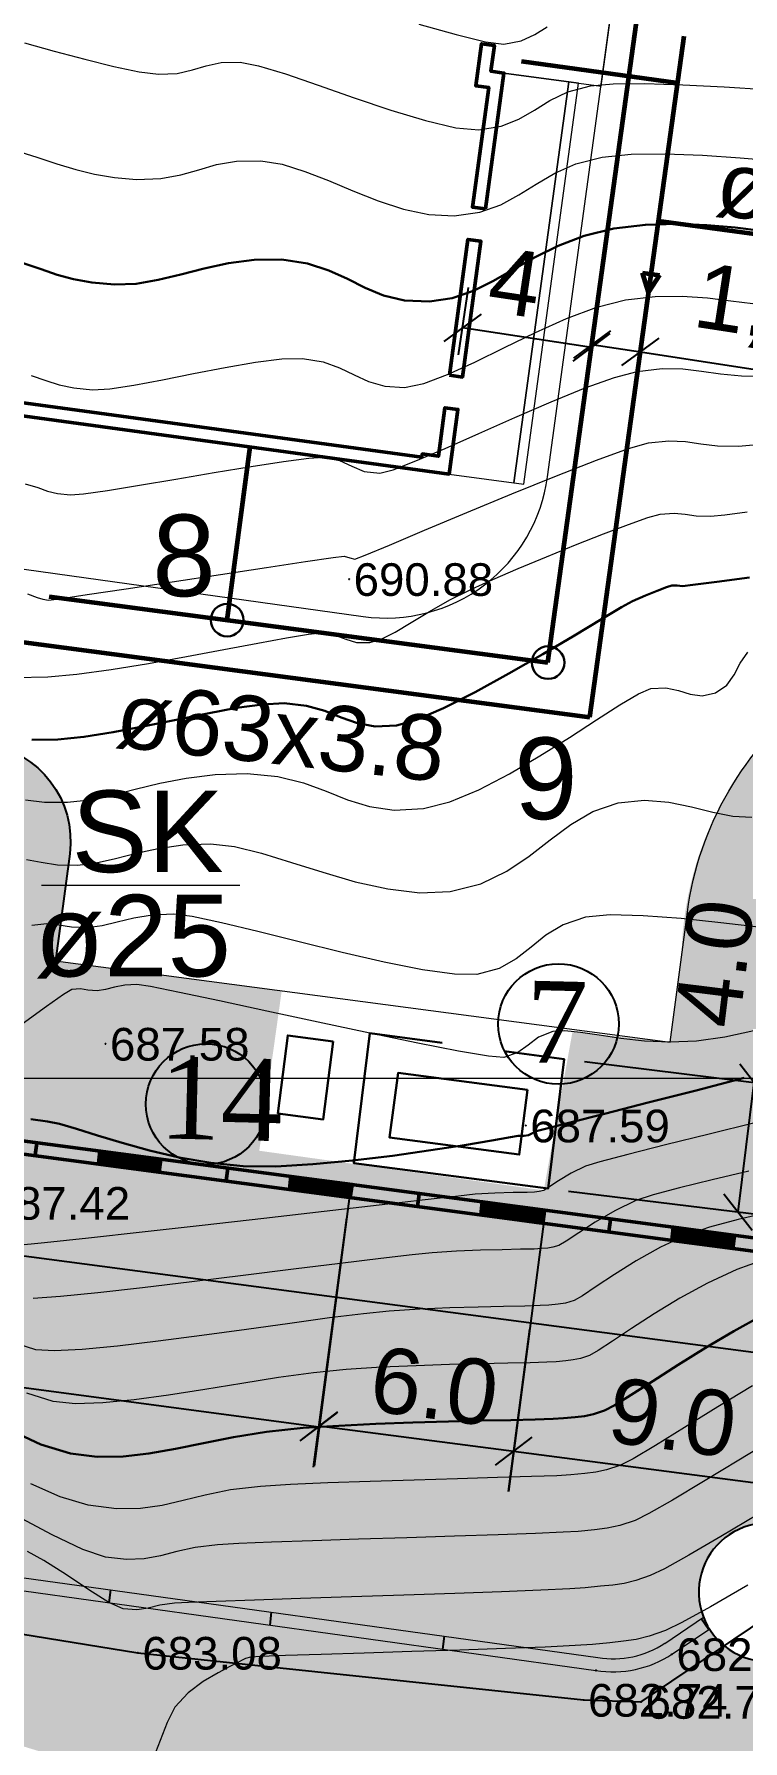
# Model space of a CAD drawing. Header units: feet. Extents: x 3381 to 684025, y 675186 to 4375940.
# Drawn here: x 682149 to 682170.7, y 4375644 to 4375696.3 of the extents above; entities that cross this region are included whole.
import ezdxf

# ---------------------------------------------------------------- set-up
doc = ezdxf.new("R2010")
doc.units = ezdxf.units.FT
doc.header["$MEASUREMENT"] = 0
doc.header["$PDMODE"] = 34
doc.header["$PDSIZE"] = 0.01
doc.linetypes.add('DUZ', pattern=[0])
doc.layers.get('0').update_dxf_attribs({"linetype": 'CONTINUOUS'})
doc.layers.get('Defpoints').update_dxf_attribs({"linetype": 'CONTINUOUS'})
for name, color, linetype, lineweight in [('-K1', 16, 'CONTINUOUS', 60), ('-S0', 5, 'CONTINUOUS', 60), ('ANA HORIZONTAL', 24, 'CONTINUOUS', 30), ('HORIZANTAL', 24, 'CONTINUOUS', 13), ('km setka', 170, 'CONTINUOUS', 15)]:
    doc.layers.add(name, color=color, linetype=linetype, lineweight=lineweight)
for name, color, linetype in [('0_Point_Height', 2, 'CONTINUOUS'), ('0_Point_Point', 7, 'CONTINUOUS'), ('Layer8', 7, 'CONTINUOUS')]:
    doc.layers.add(name, color=color, linetype=linetype)
doc.styles.add('Arial-300', font='arial.ttf', dxfattribs={"height": 300})
doc.styles.add('ARİAL', font='arial.ttf')
doc.styles.get("Standard").update_dxf_attribs({"font": 'arial.ttf', "height": 2})
doc.styles.add('style5', font='arialazlat.ttf', dxfattribs={"height": 400})
doc.linetypes.add('FENCELINE2', pattern='A,6.35,-2.54,[132,ltypeshp.shx,S=2.54,R=0,X=-2.54,Y=0],-2.54,25.4', length=36.83)
doc.dimstyles.new('ISO-25', dxfattribs={"dimtxt": 2, "dimasz": 1, "dimexe": 1.25, "dimexo": 0.625, "dimtad": 1, "dimtxsty": 'Standard', "dimblk": 'OBLIQUE', "dimcen": 2.5, "dimadec": 0, "dimazin": 0, "dimtfac": 1, "dimtmove": 0, "dimatfit": 3, "dimldrblk": 'OBLIQUE', "dimfxl": 1, "dimarcsym": 0})

# ---------------------------------------------------------------- blocks, each defined once
blk = doc.blocks.new('_Oblique')
at = {"color": 0, "linetype": 'ByBlock', "lineweight": -2}
blk.add_line((-0.5, -0.5), (0.5, 0.5), dxfattribs=at)
blk = doc.blocks.new('*D46')
at = {"color": 0, "lineweight": -2, "transparency": 16777216}
for p, q in [((682087.325, 4375661.66), (682085.815, 4375656.696)), ((682086.178, 4375657.892), (682178.178, 4375629.892)), ((682179.325, 4375633.66), (682177.815, 4375628.696))]:
    blk.add_line(p, q, dxfattribs=at)
at = {"layer": 'Defpoints', "color": 0, "lineweight": 18, "transparency": 16777216}
for p in [(682087.507, 4375662.258), (682179.507, 4375634.258), (682178.178, 4375629.892)]:
    blk.add_point(p, dxfattribs=at)
at = {"color": 0, "lineweight": -2, "transparency": 16777216}
for p, rotation in [((682086.178, 4375657.892), 163.072486935853), ((682178.178, 4375629.892), 343.072486935853)]:
    blk.add_blockref('_Oblique', p, dxfattribs=dict(at, rotation=rotation))
at = {"color": 0, "lineweight": 18, "transparency": 16777216, "insert": (682132.71, 4375645.639), "char_height": 2, "attachment_point": 5, "rotation": 343.0725}
blk.add_mtext('96,17', dxfattribs=at)
blk = doc.blocks.new('*D43')
at = {"color": 0, "lineweight": -2, "transparency": 16777216}
for p, q in [((682158.742, 4375661.09), (682157.608, 4375652.424)), ((682164.692, 4375660.311), (682163.558, 4375651.646)), ((682157.77, 4375653.664), (682163.72, 4375652.885))]:
    blk.add_line(p, q, dxfattribs=at)
at = {"layer": 'Defpoints', "color": 0, "lineweight": 18, "transparency": 16777216}
for p in [(682158.823, 4375661.71, 688), (682164.773, 4375660.931, 688), (682163.72, 4375652.885)]:
    blk.add_point(p, dxfattribs=at)
at = {"color": 0, "lineweight": -2, "transparency": 16777216}
for p, rotation in [((682157.77, 4375653.664), 172.5443603573609), ((682163.72, 4375652.885), 352.5443603573609)]:
    blk.add_blockref('_Oblique', p, dxfattribs=dict(at, rotation=rotation))
at = {"color": 0, "lineweight": 18, "transparency": 16777216, "insert": (682161.292, 4375654.863), "char_height": 2, "attachment_point": 5, "rotation": 352.5444}
blk.add_mtext('{\\fArial|b0|i0|c238|p34;6.0}', dxfattribs=at)
blk = doc.blocks.new('*D44')
at = {"color": 0, "lineweight": -2, "transparency": 16777216}
for p, q in [((682164.208, 4375656.621), (682163.554, 4375651.649)), ((682173.183, 4375655.439), (682172.529, 4375650.467)), ((682163.717, 4375652.888), (682172.692, 4375651.707))]:
    blk.add_line(p, q, dxfattribs=at)
at = {"layer": 'Defpoints', "color": 0, "lineweight": 18, "transparency": 16777216}
for p in [(682164.29, 4375657.24), (682173.265, 4375656.059), (682172.692, 4375651.707)]:
    blk.add_point(p, dxfattribs=at)
at = {"color": 0, "lineweight": -2, "transparency": 16777216}
for p, rotation in [((682163.717, 4375652.888), 172.5021527093516), ((682172.692, 4375651.707), 352.5021527093517)]:
    blk.add_blockref('_Oblique', p, dxfattribs=dict(at, rotation=rotation))
at = {"color": 0, "lineweight": 18, "transparency": 16777216, "insert": (682168.583, 4375653.908), "char_height": 2, "attachment_point": 5, "rotation": 352.5022}
blk.add_mtext('{\\fArial|b0|i0|c238|p34;9.0}', dxfattribs=at)
blk = doc.blocks.new('*D32')
at = {"color": 0, "lineweight": -2, "transparency": 16777216}
for p, q in [((682171.077, 4375664.179), (682171.809, 4375670.099)), ((682165.883, 4375664.82), (682172.318, 4375664.025)), ((682170.587, 4375660.213), (682171.077, 4375664.179)), ((682165.393, 4375660.855), (682171.828, 4375660.06))]:
    blk.add_line(p, q, dxfattribs=at)
at = {"layer": 'Defpoints', "color": 0, "lineweight": 18, "transparency": 16777216}
for p in [(682165.263, 4375664.897, 688), (682171.077, 4375664.179), (682164.773, 4375660.931, 688)]:
    blk.add_point(p, dxfattribs=at)
at = {"color": 0, "lineweight": -2, "transparency": 16777216}
for p, rotation in [((682171.077, 4375664.179), 82.95726381748912), ((682170.587, 4375660.213), 262.9572638174891)]:
    blk.add_blockref('_Oblique', p, dxfattribs=dict(at, rotation=rotation))
at = {"color": 0, "lineweight": 18, "transparency": 16777216, "insert": (682169.871, 4375667.837), "char_height": 2, "attachment_point": 5, "rotation": 82.9573}
blk.add_mtext('{\\fArial|b0|i0|c238|p34;4.0}', dxfattribs=at)
blk = doc.blocks.new('*D26')
at = {"color": 0, "lineweight": -2, "transparency": 16777216}
for p, q in [((682090.953, 4375668.968), (682090.47, 4375665.321)), ((682090.634, 4375666.56), (682188.255, 4375653.636)), ((682188.573, 4375656.045), (682188.09, 4375652.397))]:
    blk.add_line(p, q, dxfattribs=at)
at = {"layer": 'Defpoints', "color": 0, "lineweight": 18, "transparency": 16777216}
for p in [(682091.035, 4375669.588), (682188.655, 4375656.664), (682188.255, 4375653.636)]:
    blk.add_point(p, dxfattribs=at)
at = {"color": 0, "lineweight": -2, "transparency": 16777216}
for p, rotation in [((682090.634, 4375666.56), 172.4585361197717), ((682188.255, 4375653.636), 352.4585361197717)]:
    blk.add_blockref('_Oblique', p, dxfattribs=dict(at, rotation=rotation))
at = {"color": 0, "lineweight": 18, "transparency": 16777216, "insert": (682139.66, 4375661.73), "char_height": 2, "attachment_point": 5, "rotation": 352.4585}
blk.add_mtext('{\\fArial|b0|i0|c238|p34;98.50}', dxfattribs=at)
blk = doc.blocks.new('*D25')
at = {"color": 0, "lineweight": -2, "transparency": 16777216}
blk.add_arc((682188.327, 4375657.126), 7.21, 68.4429, 172.4341, dxfattribs=at)
at = {"layer": 'Defpoints', "color": 0, "lineweight": 18, "transparency": 16777216}
for p in [(682211.247, 4375715.144), (682091.707, 4375669.959), (682182.988, 4375661.972), (682188.362, 4375657.122), (682179.389, 4375634.503)]:
    blk.add_point(p, dxfattribs=at)
at = {"color": 0, "lineweight": -2, "transparency": 16777216}
for p, rotation in [((682190.976, 4375663.832), 338.4429207148453), ((682181.179, 4375658.076), 262.4341392844076)]:
    blk.add_blockref('_Oblique', p, dxfattribs=dict(at, rotation=rotation))
at = {"color": 0, "lineweight": 18, "transparency": 16777216, "insert": (682183.84, 4375664.762), "char_height": 2, "attachment_point": 5, "rotation": 30.4385}
blk.add_mtext('104°', dxfattribs=at)
blk = doc.blocks.new('*D57')
at = {"color": 0, "lineweight": -2, "transparency": 16777216}
for p, q in [((682132.306, 4375663.536), (682131.288, 4375655.892)), ((682158.603, 4375660.035), (682157.585, 4375652.391)), ((682131.453, 4375657.131), (682157.75, 4375653.63))]:
    blk.add_line(p, q, dxfattribs=at)
at = {"layer": 'Defpoints', "color": 0, "lineweight": 18, "transparency": 16777216}
for p in [(682132.388, 4375664.156), (682158.685, 4375660.655), (682157.75, 4375653.63)]:
    blk.add_point(p, dxfattribs=at)
at = {"color": 0, "lineweight": -2, "transparency": 16777216}
for p, rotation in [((682131.453, 4375657.131), 172.4158601839216), ((682157.75, 4375653.63), 352.4158601839215)]:
    blk.add_blockref('_Oblique', p, dxfattribs=dict(at, rotation=rotation))
at = {"color": 0, "lineweight": 18, "transparency": 16777216, "insert": (682145.039, 4375656.983), "char_height": 2, "attachment_point": 5, "rotation": 352.4159}
blk.add_mtext('{\\fArial|b0|i0|c238|p34;26.50}', dxfattribs=at)
blk = doc.blocks.new('*D74')
at = {"color": 0, "lineweight": -2, "transparency": 16777216}
for p, q in [((682162.028, 4375686.474), (682162.337, 4375688.531)), ((682165.983, 4375685.88), (682166.292, 4375687.936)), ((682166.106, 4375686.7), (682162.151, 4375687.295))]:
    blk.add_line(p, q, dxfattribs=at)
at = {"layer": 'Defpoints', "color": 0, "lineweight": 18, "transparency": 16777216}
for p in [(682162.151, 4375687.295), (682161.935, 4375685.856), (682165.89, 4375685.262)]:
    blk.add_point(p, dxfattribs=at)
at = {"color": 0, "lineweight": -2, "transparency": 16777216}
for p, rotation in [((682162.151, 4375687.295), 171.4495926942986), ((682166.106, 4375686.7), 351.4495926942986)]:
    blk.add_blockref('_Oblique', p, dxfattribs=dict(at, rotation=rotation))
at = {"color": 0, "lineweight": 15, "transparency": 16777216, "insert": (682163.769, 4375688.695), "char_height": 2, "attachment_point": 5, "rotation": 351.4496}
blk.add_mtext('4', dxfattribs=at)
blk = doc.blocks.new('*D76')
at = {"color": 0, "lineweight": -2, "transparency": 16777216}
for p, q in [((682166.053, 4375686.372), (682166.308, 4375688.026)), ((682167.535, 4375686.143), (682167.79, 4375687.797)), ((682166.117, 4375686.79), (682167.6, 4375686.562)), ((682167.6, 4375686.562), (682173.251, 4375685.69))]:
    blk.add_line(p, q, dxfattribs=at)
at = {"layer": 'Defpoints', "color": 0, "lineweight": 18, "transparency": 16777216}
for p in [(682167.6, 4375686.562), (682165.958, 4375685.755), (682167.44, 4375685.526)]:
    blk.add_point(p, dxfattribs=at)
at = {"color": 0, "lineweight": -2, "transparency": 16777216}
for p, rotation in [((682166.117, 4375686.79), 171.2292151675019), ((682167.6, 4375686.562), 351.2292151675019)]:
    blk.add_blockref('_Oblique', p, dxfattribs=dict(at, rotation=rotation))
at = {"color": 0, "lineweight": 15, "transparency": 16777216, "insert": (682171.198, 4375687.855), "char_height": 2, "attachment_point": 5, "rotation": 351.2292}
blk.add_mtext('1,5', dxfattribs=at)

msp = doc.modelspace()

# ---------------------------------------------------------------- hatches: boundary and pattern name
at = {"lineweight": 25}
h = msp.add_hatch(dxfattribs=at)
h.set_pattern_fill('GRASS', color=3)
h.set_pattern_definition([(90, (1292.8779, 801.1559), (-0.707106781, 0.707106781), [0.1875, -1.226713563]), (45, (1292.8779, 801.1559), (-0.70710678119, 0.70710678119), [0.1875, -0.8125]), (135, (1292.8779, 801.1559), (-0.70710678119, -0.70710678119), [0.1875, -0.8125])])
edge = h.paths.add_edge_path(flags=16)
edge.add_arc((682105.84865, 4375677.65053), 3.56005, 0, 360)
edge = h.paths.add_edge_path()
edge.add_arc((682171.50499, 4375648.56641), 2.12139, 0, 360)
edge = h.paths.add_edge_path()
edge.add_line((682108.64083, 4375679.85909), (682113.17785, 4375679.2513))
edge.add_line((682113.17785, 4375679.2513), (682113.56487, 4375682.14026))
edge.add_line((682113.56487, 4375682.14026), (682106.23846, 4375683.12958))
edge.add_line((682106.23846, 4375683.12958), (682108.37957, 4375698.98567))
edge.add_line((682108.37957, 4375698.98567), (682116.75234, 4375697.85506))
edge.add_line((682116.75234, 4375697.85506), (682117.47927, 4375703.23835))
edge.add_line((682117.47927, 4375703.23835), (682112.82744, 4375703.90955))
edge.add_line((682112.82744, 4375703.90955), (682113.64144, 4375709.55112))
edge.add_line((682113.64144, 4375709.55112), (682121.76329, 4375708.39762))
edge.add_line((682121.76329, 4375708.39762), (682125.50927, 4375735.51285))
edge.add_line((682125.50927, 4375735.51285), (682125.60219, 4375736.20243))
edge.add_line((682125.60219, 4375736.20243), (682125.33204, 4375735.70925))
edge.add_line((682125.33204, 4375735.70925), (682087.79442, 4375662.37994))
edge.add_line((682087.79442, 4375662.37994), (682179.38919, 4375634.50327))
edge.add_line((682179.38919, 4375634.50327), (682211.24714, 4375715.14369))
edge.add_line((682211.24714, 4375715.14369), (682204.13671, 4375717.86497))
edge.add_line((682204.13671, 4375717.86497), (682202.38248, 4375713.28135))
edge.add_line((682202.38248, 4375713.28135), (682194.01839, 4375716.21455))
edge.add_arc((682353.44716, 4375651.32986), 172.12656, 157.8545463, 159.3177752)
edge.add_line((682192.41352, 4375712.12231), (682205.77828, 4375710.32554))
edge.add_line((682205.77828, 4375710.32554), (682205.03612, 4375705.07767))
edge.add_line((682205.03612, 4375705.07767), (682191.70717, 4375706.88497))
edge.add_arc((682192.00748, 4375703.74409), 3.15521, 95.461516, 167.592502)
edge.add_line((682188.92597, 4375704.42203), (682188.92597, 4375703.46651))
edge.add_line((682188.92597, 4375703.46651), (682190.59285, 4375703.86026))
edge.add_line((682190.59285, 4375703.86026), (682196.1848, 4375702.88131))
edge.add_line((682196.1848, 4375702.88131), (682194.23476, 4375689.69784))
edge.add_line((682194.23476, 4375689.69784), (682194.01539, 4375689.69784))
edge.add_line((682194.01539, 4375689.69784), (682188.92597, 4375690.41529))
edge.add_line((682188.92597, 4375690.41529), (682189.53759, 4375695.78319))
edge.add_line((682189.53759, 4375695.78319), (682194.64022, 4375695.08381))
edge.add_line((682194.64022, 4375695.08381), (682194.99134, 4375697.64556))
edge.add_line((682194.99134, 4375697.64556), (682189.81164, 4375698.35551))
edge.add_line((682189.81164, 4375698.35551), (682190.40706, 4375703.44416))
edge.add_line((682190.40706, 4375703.44416), (682188.82623, 4375703.23511))
edge.add_line((682188.82623, 4375703.23511), (682186.77022, 4375687.26853))
edge.add_line((682186.77022, 4375687.26853), (682195.50641, 4375686.05974))
edge.add_line((682195.50641, 4375686.05974), (682194.6758, 4375678.70417))
edge.add_line((682194.6758, 4375678.70417), (682185.8926, 4375679.91946))
edge.add_line((682185.8926, 4375679.91946), (682185.51355, 4375677.26908))
edge.add_line((682185.51355, 4375677.26908), (682179.38594, 4375678.07251))
edge.add_arc((682178.94963, 4375668.08203), 10, 87.499348, 110.778603)
edge.add_line((682175.40205, 4375677.43161), (682185.15133, 4375676.00548))
edge.add_line((682185.15133, 4375676.00548), (682184.52449, 4375672.51119))
edge.add_line((682184.52449, 4375672.51119), (682181.21386, 4375673.03668))
edge.add_line((682181.21386, 4375673.03668), (682181.60716, 4375676.11085))
edge.add_line((682181.60716, 4375676.11085), (682179.07598, 4375676.44567))
edge.add_line((682179.07598, 4375676.44567), (682178.67102, 4375673.38414))
edge.add_line((682178.67102, 4375673.38414), (682175.34696, 4375673.82383))
edge.add_line((682175.34696, 4375673.82383), (682175.69974, 4375676.92142))
edge.add_line((682175.69974, 4375676.92142), (682174.90535, 4375677.22773))
edge.add_arc((682179.11889, 4375667.86943), 10.26312, 114.239473, 179.009552)
edge.add_line((682168.8573, 4375668.04684), (682168.50755, 4375665.41112))
edge.add_line((682168.50755, 4375665.41112), (682165.52104, 4375665.73781))
edge.add_line((682165.52104, 4375665.73781), (682164.64008, 4375660.87508))
edge.add_line((682164.64008, 4375660.87508), (682155.93104, 4375662.08826))
edge.add_line((682155.93104, 4375662.08826), (682156.6183, 4375666.98879))
edge.add_line((682156.6183, 4375666.98879), (682149.69258, 4375667.90781))
edge.add_line((682149.69258, 4375667.90781), (682150.12707, 4375671.18217))
edge.add_arc((682147.15314, 4375671.5768), 3, 352.441183, 442.140201)
edge.add_line((682147.56339, 4375674.54862), (682135.67766, 4375676.1894))
edge.add_line((682135.67766, 4375676.1894), (682134.40637, 4375666.77204))
edge.add_line((682134.40637, 4375666.77204), (682127.10306, 4375667.7505))
edge.add_line((682127.10306, 4375667.7505), (682128.35698, 4375677.19999))
edge.add_line((682128.35698, 4375677.19999), (682125.34172, 4375677.62181))
edge.add_line((682125.34172, 4375677.62181), (682124.08043, 4375668.11674))
edge.add_line((682124.08043, 4375668.11674), (682122.65018, 4375668.39147))
edge.add_line((682122.65018, 4375668.39147), (682111.9298, 4375669.93498))
edge.add_line((682111.9298, 4375669.93498), (682112.97868, 4375677.76458))
edge.add_line((682112.97868, 4375677.76458), (682109.35793, 4375678.24963))
edge.add_arc((682105.84865, 4375677.65053), 3.56005, 9.687955, 38.343389)
at = {"lineweight": 50}
h = msp.add_hatch(dxfattribs=at)
h.set_pattern_fill('ANSI31', scale=0.3, angle=-0.011769)
h.set_pattern_definition([(44.9882312419, (-3828.696742, -233.338914), (-0.0265110571503, 0.02652195031993), [])])
h.paths.add_polyline_path([(682151.04936, 4375662.07562), (682152.92417, 4375661.8249), (682152.87058, 4375661.44185), (682151.00581, 4375661.68856)])
h = msp.add_hatch(dxfattribs=at)
h.set_pattern_fill('ANSI31', scale=0.3, angle=-0.011769)
h.set_pattern_definition([(44.9882312419, (-3822.85014, -234.12885), (-0.0265110571503, 0.02652195031993), [])])
h.paths.add_polyline_path([(682156.89765, 4375661.30067), (682158.77132, 4375661.0518), (682158.71718, 4375660.65192), (682156.85241, 4375660.89862)])
h = msp.add_hatch(dxfattribs=at)
h.set_pattern_fill('ANSI31', scale=0.3, angle=-0.011769)
h.set_pattern_definition([(44.9882312419, (-3816.988286, -234.909337), (-0.0265110571503, 0.02652195031993), [])])
h.paths.add_polyline_path([(682162.75932, 4375660.52296), (682164.63414, 4375660.27224), (682164.57904, 4375659.87143), (682162.71426, 4375660.11814)])
h = msp.add_hatch(dxfattribs=at)
h.set_pattern_fill('ANSI31', scale=0.3, angle=-0.011769)
h.set_pattern_definition([(44.9882312419, (-3811.14018, -235.687993), (-0.0265110571503, 0.02652195031993), [])])
h.paths.add_polyline_path([(682168.60851, 4375659.74606), (682170.48333, 4375659.49534), (682170.42714, 4375659.09277), (682168.56237, 4375659.33948)])

# ---------------------------------------------------------------- linework, layer by layer
at = {"layer": '-K1'}
for p, q in [((682164.76538, 4375677.04309, -27.69717), (682168.196, 4375701.80955, -27.69717)), ((682154.94558, 4375678.346), (682155.64918, 4375683.64894)), ((682149.50445, 4375679.06794, -19.60907), (682164.76538, 4375677.04309, -27.69717))]:
    msp.add_line(p, q, dxfattribs=at)
at = {"layer": '-K1', "linetype": 'DUZ', "lineweight": 30}
for centre in [(682154.94794, 4375678.34569), (682164.77352, 4375677.04201, -25)]:
    msp.add_circle(centre, 0.5, dxfattribs=at)
at = {"layer": '-S0'}
for p, q in [((682166.04705, 4375675.37084, 0.61469), (682168.93778, 4375696.23703, -12.12365)), ((682163.9606, 4375695.47017, 716.5), (682168.74027, 4375694.8081, 698.10398)), ((682168.15384, 4375690.57447, 677.68346), (682185.16585, 4375688.254)), ((682167.66425, 4375688.98357, -25), (682168.18744, 4375688.90779, -25)), ((682167.84779, 4375688.38985, -25), (682167.66425, 4375688.98357, -25)), ((682168.18744, 4375688.90779, -25), (682167.84779, 4375688.38985, -25)), ((682142.3297, 4375678.51806), (682166.05521, 4375675.36976))]:
    msp.add_line(p, q, dxfattribs=at)
at = {"layer": '-S0', "lineweight": 15, "ltscale": 0.4}
msp.add_lwpolyline([(682149.2667, 4375670.22064), (682155.33375, 4375670.22064)], dxfattribs=at)
at = {"color": 7, "lineweight": 50}
for p, q in [((682149.12234, 4375662.33347), (682149.07128, 4375661.94996)), ((682154.97066, 4375661.5564), (682154.91938, 4375661.17131)), ((682160.8308, 4375660.76305), (682160.77973, 4375660.37954)), ((682166.67911, 4375659.98597), (682166.62784, 4375659.60088))]:
    msp.add_line(p, q, dxfattribs=at)
at = {"color": 30, "linetype": 'Continuous'}
for p, q in [((682167.62043, 4375645.20222, 682.709), (682178.84743, 4375652.79522, 682.82)), ((682141.21843, 4375648.48422, 683.701), (682152.21543, 4375646.70822, 683.075)), ((682152.21543, 4375646.70822, 683.075), (682165.85943, 4375645.26722, 682.737))]:
    msp.add_line(p, q, dxfattribs=at)
at = {"linetype": 'Continuous', "lineweight": 0}
for p, q in [((682144.40922, 4375649.60613, 683.72858), (682166.2915, 4375646.56442, 682.77)), ((682143.95643, 4375649.26522, 683.746), (682166.23643, 4375646.16822, 682.77)), ((682168.34225, 4375646.99717, 682.77), (682169.52884, 4375647.79496, 682.77521)), ((682168.56543, 4375646.66522, 682.77), (682169.71045, 4375647.43506, 682.77502))]:
    msp.add_line(p, q, dxfattribs=at)
at = {"linetype": 'Continuous'}
for p, q in [((682151.37647, 4375648.63766), (682151.32919, 4375648.24038)), ((682156.29938, 4375647.95336), (682156.25209, 4375647.55608)), ((682169.46554, 4375647.7524), (682169.68917, 4375647.42075)), ((682161.592, 4375647.21766), (682161.54472, 4375646.82039)), ((682165.85943, 4375645.26722, 682.737), (682167.62043, 4375645.20222, 682.709))]:
    msp.add_line(p, q, dxfattribs=at)
at = {"color": 7, "lineweight": 50}
for points in [[(682190.15981, 4375723.24367), (682190.33431, 4375723.60517), (682165.01152, 4375733.28673), (682126.11695, 4375738.12039), (682091.07134, 4375669.65716), (682188.61997, 4375656.66888), (682204.39706, 4375696.58512), (682204.03799, 4375696.72719), (682188.36159, 4375657.12156), (682091.70697, 4375669.95943), (682126.39604, 4375737.68662), (682164.91075, 4375732.91319), (682190.15981, 4375723.24367)], [(682162.85211, 4375690.94142), (682163.42039, 4375695.1028), (682163.02406, 4375695.15692), (682163.13231, 4375695.94957), (682162.73598, 4375696.00369), (682162.56009, 4375694.71564), (682162.95641, 4375694.66152), (682162.45579, 4375690.99554), (682162.85211, 4375690.94142)], [(682134.4809, 4375684.92481), (682134.53502, 4375685.32113), (682135.32395, 4375685.2134), (682135.33748, 4375685.31248), (682135.43656, 4375685.29895), (682135.65304, 4375686.88424), (682136.14845, 4375686.81658), (682136.13492, 4375686.7175), (682160.90502, 4375683.33492), (682160.91855, 4375683.434), (682161.41395, 4375683.36635), (682161.61691, 4375684.85256), (682162.01323, 4375684.79844), (682161.74262, 4375682.81683), (682135.98171, 4375686.33471), (682135.76523, 4375684.74943), (682134.4809, 4375684.92481)], [(682151.04961, 4375662.07749), (682152.92297, 4375661.82867), (682152.87175, 4375661.44394), (682151.00627, 4375661.69232), (682151.04961, 4375662.07749)], [(682156.89765, 4375661.30067), (682158.77132, 4375661.0518), (682158.7181, 4375660.65214), (682156.85262, 4375660.90052), (682156.89765, 4375661.30067)], [(682162.76005, 4375660.52201), (682164.63341, 4375660.27319), (682164.5802, 4375659.87352), (682162.71473, 4375660.1219), (682162.75806, 4375660.50707)], [(682168.6084, 4375659.74522), (682170.48177, 4375659.4964), (682170.42806, 4375659.09299), (682168.56258, 4375659.34137), (682168.60592, 4375659.72654)]]:
    msp.add_lwpolyline(points, dxfattribs=at)
at = {"color": 7, "lineweight": 18}
for points in [[(682124.52822, 4375683.28286), (682159.11332, 4375678.45475, 0.41508807), (682164.75864, 4375682.73021), (682170.45192, 4375724.42119)], [(682149.69258, 4375667.90781), (682168.50755, 4375665.41112), (682169.03653, 4375669.39747, -0.4158447), (682180.32023, 4375677.98766), (682185.51355, 4375677.26908)]]:
    msp.add_lwpolyline(points, format="xyb", dxfattribs=at)
msp.add_lwpolyline([(682161.74262, 4375682.81683), (682164.02626, 4375682.50498), (682165.70402, 4375694.79095), (682165.40677, 4375694.83154), (682163.72901, 4375682.54557), (682165.40677, 4375694.83154), (682163.42039, 4375695.1028), (682166.3928, 4375694.69689), (682169.58595, 4375718.07987), (682166.61354, 4375718.48578)], dxfattribs=at)
at = {"color": 7, "lineweight": 50}
msp.add_lwpolyline([(682161.75221, 4375685.84336), (682162.32049, 4375690.00474), (682162.71681, 4375689.95062), (682162.14853, 4375685.78924)], close=True, dxfattribs=at)
at = {"color": 7, "lineweight": 25}
msp.add_lwpolyline([(682123.79193, 4375677.83018), (682147.56339, 4375674.54862, -0.4126758), (682150.12707, 4375671.18217), (682149.69258, 4375667.90781)], format="xyb", dxfattribs=at)
at = {"color": 7, "linetype": 'DUZ', "lineweight": 30, "ltscale": 0.5, "flags": 128}
msp.add_lwpolyline([(682158.19113, 4375665.43745), (682157.89233, 4375663.04783), (682156.50459, 4375663.23272), (682156.80339, 4375665.62234)], close=True, dxfattribs=at)
at = {"color": 7, "linetype": 'FENCELINE2', "lineweight": 30, "ltscale": 0.05, "elevation": 688, "flags": 128}
msp.add_lwpolyline([(682161.53368, 4375665.39411), (682159.31212, 4375665.69022), (682158.82344, 4375661.70975), (682164.77271, 4375660.9312), (682165.26266, 4375664.89708), (682163.43117, 4375665.1412)], dxfattribs=at)
at = {"color": 7, "linetype": 'DUZ', "lineweight": 30, "ltscale": 0.5, "elevation": 688, "flags": 128}
msp.add_lwpolyline([(682164.14739, 4375663.9534), (682160.18121, 4375664.47243), (682159.92169, 4375662.48934), (682163.88788, 4375661.97031)], close=True, dxfattribs=at)
at = {"color": 7, "linetype": 'DUZ', "lineweight": 25}
for centre in [(682165.0914, 4375665.97129, 8453.46626), (682154.30389, 4375663.5164, 9660.188)]:
    msp.add_circle(centre, 1.84586, dxfattribs=at)
msp.add_arc((682171.50499, 4375648.56641, -1859.34231), 2.12139, 33.847825, 321.624991, dxfattribs=at)
at = {"linetype": 'Continuous', "lineweight": 0}
for radius in [2.88725, 3.28725]:
    msp.add_arc((682166.76148, 4375649.41328, 682.77), radius, 260.809233, 303.28282, dxfattribs=at)
at = {"linetype": 'Continuous'}
msp.add_open_spline([(682139.47963, 4375868.22821), (682141.3006, 4375864.75779), (682147.60661, 4375852.73973), (682157.50344, 4375834.7584), (682171.49822, 4375815.49396), (682182.26949, 4375795.29608), (682193.23269, 4375777.41052), (682202.36035, 4375760.00732), (682215.7753, 4375741.48611), (682232.37485, 4375727.19698), (682243.90986, 4375712.36038), (682251.84002, 4375701.87762), (682263.15807, 4375689.959), (682271.40714, 4375679.26706), (682275.85095, 4375673.50726)], degree=3, knots=[0, 0, 0, 0, 11.75951037, 40.72320969, 61.46233043, 83.05497871, 109.29071666, 124.3927439, 141.9627176, 177.53300774, 189.55882144, 198.27648785, 216.95544768, 238.76886618, 238.76886618, 238.76886618, 238.76886618], dxfattribs=at)
at = {"layer": '0_Point_Point'}
for p in [(682158.68343, 4375679.60022, 690.883), (682151.22443, 4375665.36522, 687.577), (682164.09143, 4375662.86122, 687.589), (682152.21543, 4375646.70822, 683.075), (682168.56543, 4375646.66522, 682.786), (682166.23643, 4375646.16822, 682.77), (682165.85943, 4375645.26722, 682.737), (682167.62043, 4375645.20222, 682.709)]:
    msp.add_point(p, dxfattribs=at)
at = {"layer": 'ANA HORIZONTAL', "color": 32, "lineweight": 30}
for points, elevation in [([(682148.69916, 4375689.28139), (682149.25493, 4375689.09353), (682149.74781, 4375688.9264), (682150.24254, 4375688.7874), (682150.80389, 4375688.68394), (682151.4966, 4375688.62341), (682152.1648, 4375688.64961), (682152.83853, 4375688.76596), (682153.52722, 4375688.93498), (682154.24028, 4375689.11921), (682154.9871, 4375689.28116), (682155.77711, 4375689.38335), (682156.6197, 4375689.38831), (682157.40717, 4375689.27074), (682158.06032, 4375689.05916), (682158.63136, 4375688.79682), (682159.17252, 4375688.52693), (682159.73599, 4375688.29274), (682160.374, 4375688.13748), (682161.13876, 4375688.10439), (682161.84109, 4375688.21048), (682162.4874, 4375688.43244), (682163.10615, 4375688.73709), (682163.72582, 4375689.09124), (682164.37487, 4375689.46173), (682165.08179, 4375689.81537), (682165.87504, 4375690.11898), (682166.78309, 4375690.33939), (682167.75471, 4375690.45565), (682168.70905, 4375690.48431), (682169.63018, 4375690.4484), (682170.50219, 4375690.371), (682171.30913, 4375690.27514)], 692.5), ([(682148.96604, 4375674.67899), (682149.76022, 4375674.6856), (682150.56129, 4375674.76665), (682151.45945, 4375674.91059), (682152.41547, 4375675.09426), (682153.39016, 4375675.29451), (682154.34429, 4375675.48819), (682155.23865, 4375675.65213), (682156.03403, 4375675.76318), (682156.6912, 4375675.7982), (682157.37765, 4375675.72285), (682157.94208, 4375675.56093), (682158.44218, 4375675.36572), (682158.9356, 4375675.1905), (682159.48002, 4375675.08854), (682160.13311, 4375675.11312), (682160.74659, 4375675.29152), (682161.57134, 4375675.65154), (682162.53714, 4375676.14157), (682163.57375, 4375676.71004), (682164.61096, 4375677.30536), (682165.57853, 4375677.87594), (682166.40625, 4375678.3702), (682167.02387, 4375678.73655), (682167.36119, 4375678.9234), (682167.75045, 4375679.09578), (682168.10854, 4375679.24297), (682168.39376, 4375679.34948), (682168.56438, 4375679.39983), (682168.72318, 4375679.40029), (682168.88521, 4375679.3882), (682169.20401, 4375679.42665), (682169.93939, 4375679.52209), (682170.9358, 4375679.65251)], 690), ([(682170.77515, 4375664.32025), (682169.30121, 4375663.93819), (682167.83953, 4375663.5624), (682166.50269, 4375663.22046), (682165.40325, 4375662.93993), (682164.65377, 4375662.74837), (682164.36681, 4375662.67337), (682164.27096, 4375662.61479), (682164.17433, 4375662.56111), (682164.04293, 4375662.54916), (682163.85728, 4375662.54275), (682163.62197, 4375662.50304), (682163.05123, 4375662.40389), (682162.21385, 4375662.26404), (682161.17862, 4375662.10224), (682160.01435, 4375661.93723), (682158.78983, 4375661.78775), (682157.57385, 4375661.67254), (682156.43522, 4375661.61036), (682155.44272, 4375661.61994), (682154.44524, 4375661.7196), (682153.48207, 4375661.88662), (682152.57143, 4375662.09753), (682151.73155, 4375662.32888), (682150.98066, 4375662.5572), (682150.33698, 4375662.75904), (682149.81874, 4375662.91094), (682149.44417, 4375662.98943), (682148.93422, 4375663.05553)], 687.5), ([(682171.31112, 4375657.02712), (682170.46067, 4375656.5654), (682169.59355, 4375656.05201), (682168.75249, 4375655.52755), (682167.9802, 4375655.03261), (682167.31938, 4375654.60781), (682166.81278, 4375654.29372), (682166.50308, 4375654.13096), (682166.164, 4375654.01993), (682165.88791, 4375653.96217), (682165.60459, 4375653.9293), (682165.24383, 4375653.89294), (682164.9266, 4375653.87373), (682164.37674, 4375653.85677), (682163.63313, 4375653.83962), (682162.73465, 4375653.81986), (682161.72017, 4375653.79504), (682160.62859, 4375653.76275), (682159.49877, 4375653.72055), (682158.3696, 4375653.666), (682157.27996, 4375653.59669), (682156.1548, 4375653.47855), (682155.14223, 4375653.31547), (682154.2195, 4375653.13285), (682153.36387, 4375652.95608), (682152.55259, 4375652.81058), (682151.76294, 4375652.72172), (682150.97215, 4375652.71492), (682150.15749, 4375652.81558), (682149.24006, 4375653.08751), (682148.3973, 4375653.49068)], 685)]:
    msp.add_lwpolyline(points, dxfattribs=dict(at, elevation=elevation))
at = {"layer": 'HORIZANTAL', "color": 32, "linetype": 'Continuous', "lineweight": 13}
for points, elevation in [([(682160.81214, 4375696.60431), (682161.95836, 4375696.28072), (682162.86144, 4375696.06329), (682163.41643, 4375695.99322), (682163.95236, 4375696.09036), (682164.36883, 4375696.28355), (682164.74713, 4375696.51916)], 694), ([(682148.7405, 4375696.03183), (682149.65321, 4375695.77625), (682150.5905, 4375695.52455), (682151.48188, 4375695.30431), (682152.25684, 4375695.1431), (682152.84487, 4375695.0685), (682153.42177, 4375695.09425), (682153.88409, 4375695.19782), (682154.30783, 4375695.32581), (682154.76895, 4375695.42485), (682155.34344, 4375695.44154), (682155.90861, 4375695.32886), (682156.731, 4375695.07627), (682157.73187, 4375694.73273), (682158.83247, 4375694.34716), (682159.95405, 4375693.96853), (682161.01787, 4375693.64576), (682161.94517, 4375693.42781), (682162.6572, 4375693.36361), (682163.33619, 4375693.47179), (682163.87799, 4375693.68827), (682164.35246, 4375693.96696), (682164.82946, 4375694.26175), (682165.37888, 4375694.52653), (682166.07058, 4375694.71522), (682166.76402, 4375694.77445), (682167.7369, 4375694.78029), (682168.90025, 4375694.74546), (682170.1651, 4375694.68269), (682171.4425, 4375694.6047)], 693.5), ([(682148.43586, 4375692.73745), (682149.12225, 4375692.52201), (682149.73702, 4375692.32407), (682150.31472, 4375692.15057), (682150.88988, 4375692.00844), (682151.49704, 4375691.90459), (682152.17074, 4375691.84595), (682152.91924, 4375691.86825), (682153.53298, 4375691.98238), (682154.07902, 4375692.14124), (682154.62442, 4375692.29769), (682155.23625, 4375692.40463), (682155.98157, 4375692.41493), (682156.63102, 4375692.30764), (682157.32238, 4375692.09252), (682158.04756, 4375691.8088), (682158.79848, 4375691.4957), (682159.56707, 4375691.19244), (682160.34523, 4375690.93826), (682161.1249, 4375690.77237), (682161.89798, 4375690.734), (682162.68347, 4375690.8468), (682163.3255, 4375691.0716), (682163.88243, 4375691.36987), (682164.41266, 4375691.7031), (682164.97455, 4375692.03276), (682165.62648, 4375692.32033), (682166.42683, 4375692.5273), (682167.31344, 4375692.61675), (682168.3612, 4375692.6296), (682169.49882, 4375692.58646), (682170.65499, 4375692.5079), (682171.75843, 4375692.41452)], 693), ([(682148.94954, 4375685.83383), (682149.3954, 4375685.68085), (682149.804, 4375685.55174), (682150.25361, 4375685.45543), (682150.82247, 4375685.40086), (682151.35456, 4375685.43116), (682152.09058, 4375685.54212), (682152.96747, 4375685.70624), (682153.92217, 4375685.89602), (682154.89162, 4375686.08395), (682155.81275, 4375686.24254), (682156.62251, 4375686.34429), (682157.25784, 4375686.36169), (682157.88247, 4375686.25982), (682158.389, 4375686.07634), (682158.8347, 4375685.85866), (682159.27684, 4375685.65423), (682159.77269, 4375685.51046), (682160.37953, 4375685.47478), (682160.9702, 4375685.59374), (682161.69843, 4375685.86811), (682162.53176, 4375686.25099), (682163.43775, 4375686.69547), (682164.38396, 4375687.15466), (682165.33792, 4375687.58166), (682166.2672, 4375687.92957), (682167.13935, 4375688.15148), (682168.04885, 4375688.25798), (682168.88193, 4375688.26997), (682169.6506, 4375688.2175), (682170.36685, 4375688.13059), (682171.04272, 4375688.03929)], 692), ([(682148.76059, 4375682.52086), (682149.14859, 4375682.40234), (682149.45113, 4375682.29911), (682149.75533, 4375682.22112), (682150.14833, 4375682.17832), (682150.55226, 4375682.21195), (682151.28744, 4375682.31829), (682152.26086, 4375682.47636), (682153.3795, 4375682.66514), (682154.55038, 4375682.86366), (682155.68047, 4375683.05091), (682156.67677, 4375683.20589), (682157.44627, 4375683.30761), (682157.89597, 4375683.33507), (682158.38708, 4375683.23212), (682158.76699, 4375683.05721), (682159.14247, 4375682.89876), (682159.62031, 4375682.84517), (682160.03269, 4375682.95242), (682160.7219, 4375683.22023), (682161.61888, 4375683.60542), (682162.65454, 4375684.06481), (682163.75982, 4375684.55523), (682164.86564, 4375685.03349), (682165.90293, 4375685.45642), (682166.80261, 4375685.78084), (682167.4956, 4375685.96357), (682168.26066, 4375686.04919), (682168.89868, 4375686.03937), (682169.47375, 4375685.97282), (682170.04997, 4375685.88822), (682170.69145, 4375685.8243), (682171.46229, 4375685.81974)], 691.5), ([(682148.83587, 4375679.15032), (682149.13302, 4375679.03999), (682149.30279, 4375678.98547), (682149.4742, 4375678.95577), (682149.82032, 4375679.00059), (682150.66226, 4375679.12468), (682151.8583, 4375679.30539), (682153.26672, 4375679.52002), (682154.74579, 4375679.74591), (682156.15378, 4375679.96038), (682157.34899, 4375680.14074), (682158.18967, 4375680.26433), (682158.5341, 4375680.30845), (682158.69927, 4375680.25576), (682158.86109, 4375680.21555), (682159.16819, 4375680.33285), (682159.91743, 4375680.64435), (682160.99345, 4375681.09664), (682162.28089, 4375681.63631), (682163.6644, 4375682.20993), (682165.0286, 4375682.76409), (682166.25815, 4375683.24538), (682167.23769, 4375683.60037), (682167.85186, 4375683.77566), (682168.47392, 4375683.838), (682168.97915, 4375683.81262), (682169.44849, 4375683.7461), (682169.96288, 4375683.685), (682170.60326, 4375683.6759), (682171.16461, 4375683.71935)], 691), ([(682148.44943, 4375676.58923), (682149.45808, 4375676.60891), (682150.34943, 4375676.69084), (682151.39597, 4375676.83407), (682152.53524, 4375677.01953), (682153.70475, 4375677.22815), (682154.84203, 4375677.44086), (682155.8846, 4375677.63858), (682156.76999, 4375677.80225), (682157.43571, 4375677.91278), (682157.8193, 4375677.9511), (682158.24451, 4375677.88655), (682158.57879, 4375677.76351), (682158.90655, 4375677.65998), (682159.31223, 4375677.65395), (682159.6642, 4375677.76259), (682160.08798, 4375677.97724), (682160.58087, 4375678.26845), (682161.14019, 4375678.60673), (682161.76326, 4375678.96262), (682162.44739, 4375679.30665), (682163.07778, 4375679.58853), (682163.85718, 4375679.92414), (682164.72389, 4375680.28707), (682165.61622, 4375680.65094), (682166.4725, 4375680.98934), (682167.23104, 4375681.27587), (682167.83014, 4375681.48414), (682168.20812, 4375681.58775), (682168.63029, 4375681.62259), (682168.96819, 4375681.59106), (682169.31008, 4375681.54395), (682169.74424, 4375681.53205), (682170.18511, 4375681.57303), (682170.86539, 4375681.65869)], 690.5), ([(682148.77615, 4375672.84125), (682149.35901, 4375672.76736), (682150.06237, 4375672.76229), (682150.7338, 4375672.84146), (682151.41717, 4375672.98395), (682152.1282, 4375673.16115), (682152.88259, 4375673.34447), (682153.69607, 4375673.50534), (682154.58433, 4375673.61514), (682155.5631, 4375673.64529), (682156.49846, 4375673.55439), (682157.28394, 4375673.3551), (682157.97643, 4375673.1), (682158.63279, 4375672.84161), (682159.30992, 4375672.63249), (682160.0647, 4375672.5252), (682160.954, 4375672.57228), (682161.76521, 4375672.77959), (682162.65597, 4375673.14897), (682163.58821, 4375673.63249), (682164.52387, 4375674.18218), (682165.42487, 4375674.7501), (682166.25316, 4375675.28829), (682166.97064, 4375675.74879), (682167.53927, 4375676.08366), (682167.92097, 4375676.24493), (682168.37374, 4375676.26978), (682168.76303, 4375676.18784), (682169.12331, 4375676.08029), (682169.48905, 4375676.02828), (682169.8947, 4375676.11298), (682170.24308, 4375676.34983), (682170.46945, 4375676.66884), (682170.65698, 4375677.02303), (682170.88886, 4375677.36543)], 689.5), ([(682148.8035, 4375671.00774), (682149.25578, 4375670.92608), (682149.75198, 4375670.85066), (682150.36452, 4375670.83897), (682150.94305, 4375670.91248), (682151.53424, 4375671.045), (682152.15856, 4375671.20288), (682152.83648, 4375671.3525), (682153.58847, 4375671.46021), (682154.435, 4375671.49239), (682155.16878, 4375671.40561), (682156.00312, 4375671.20072), (682156.914, 4375670.92309), (682157.87737, 4375670.61807), (682158.86919, 4375670.33104), (682159.86541, 4375670.10734), (682160.84199, 4375669.99236), (682161.77489, 4375670.03145), (682162.71575, 4375670.27014), (682163.50675, 4375670.64971), (682164.19659, 4375671.11535), (682164.83401, 4375671.6123), (682165.46774, 4375672.08578), (682166.14649, 4375672.481), (682166.919, 4375672.74318), (682167.72344, 4375672.82851), (682168.47004, 4375672.76995), (682169.16564, 4375672.62788), (682169.81705, 4375672.46267), (682170.43111, 4375672.3347), (682171.01462, 4375672.30433)], 689), ([(682171.21546, 4375668.94), (682170.06228, 4375669.07505), (682168.8495, 4375669.20024), (682167.68348, 4375669.28804), (682166.67054, 4375669.31094), (682165.91703, 4375669.24142), (682165.2342, 4375669.01177), (682164.70415, 4375668.68969), (682164.25108, 4375668.32586), (682163.79919, 4375667.97095), (682163.27269, 4375667.67564), (682162.59577, 4375667.49062), (682161.9062, 4375667.49379), (682160.93111, 4375667.6303), (682159.75617, 4375667.86468), (682158.46704, 4375668.16145), (682157.14939, 4375668.48513), (682155.88889, 4375668.80025), (682154.77119, 4375669.07133), (682153.88198, 4375669.2629), (682153.3069, 4375669.33949), (682152.65578, 4375669.30786), (682152.08914, 4375669.21197), (682151.58404, 4375669.0895), (682151.11753, 4375668.97817), (682150.66666, 4375668.91566), (682150.18366, 4375668.93305), (682149.8002, 4375669.00047), (682149.42457, 4375669.04507), (682148.96502, 4375668.99399)], 688.5), ([(682171.07331, 4375665.75833), (682170.1809, 4375665.5679), (682169.32086, 4375665.44512), (682168.50755, 4375665.41112), (682167.729, 4375665.44896), (682167.00114, 4375665.53076), (682166.33988, 4375665.62862), (682165.76117, 4375665.71465), (682165.28091, 4375665.76097), (682164.91505, 4375665.73967), (682164.48095, 4375665.56719), (682164.16346, 4375665.32661), (682163.84716, 4375665.09508), (682163.41666, 4375664.94979), (682162.94601, 4375664.98738), (682162.02997, 4375665.14231), (682160.78115, 4375665.38609), (682159.31212, 4375665.69022), (682157.73548, 4375666.02621), (682156.16382, 4375666.36555), (682154.70974, 4375666.67976), (682153.48581, 4375666.94033), (682152.60463, 4375667.11877), (682152.1788, 4375667.18658), (682151.81226, 4375667.16319), (682151.50211, 4375667.10052), (682151.2278, 4375667.03233), (682150.96881, 4375666.99235), (682150.68588, 4375667.00972), (682150.45915, 4375667.04806), (682150.18897, 4375667.02825), (682149.93634, 4375666.87589), (682149.42005, 4375666.50483), (682148.67734, 4375665.96881)], 688), ([(682171.10257, 4375662.94551), (682169.70481, 4375662.59834), (682168.37067, 4375662.26783), (682167.21656, 4375661.97815), (682166.35883, 4375661.75349), (682165.91388, 4375661.61801), (682165.47673, 4375661.40259), (682165.09148, 4375661.16802), (682164.79898, 4375660.97271), (682164.64008, 4375660.87508), (682164.49972, 4375660.83809), (682164.3536, 4375660.82093), (682164.13595, 4375660.81335), (682163.70646, 4375660.80456), (682163.14759, 4375660.78711), (682162.54181, 4375660.75353), (682162.03142, 4375660.70148), (682161.01445, 4375660.58714), (682159.60578, 4375660.42509), (682157.92027, 4375660.22992), (682156.07279, 4375660.0162), (682154.17822, 4375659.79851), (682152.35142, 4375659.59143), (682150.70726, 4375659.40955), (682149.36062, 4375659.26745), (682148.42637, 4375659.1797)], 687), ([(682170.91684, 4375661.46468), (682169.80054, 4375661.20115), (682168.79974, 4375660.95575), (682167.99351, 4375660.73931), (682167.46096, 4375660.56266), (682166.81174, 4375660.2513), (682166.21691, 4375659.90443), (682165.71117, 4375659.57589), (682165.32924, 4375659.31949), (682165.10583, 4375659.18905), (682164.92301, 4375659.13235), (682164.76979, 4375659.10841), (682164.57616, 4375659.08893), (682164.34868, 4375659.07799), (682163.93192, 4375659.06895), (682163.36858, 4375659.05742), (682162.7014, 4375659.03905), (682161.97308, 4375659.00947), (682161.22635, 4375658.96432), (682160.6159, 4375658.90371), (682159.64884, 4375658.79009), (682158.40794, 4375658.63674), (682156.97596, 4375658.45695), (682155.43567, 4375658.26402), (682153.86981, 4375658.07123), (682152.36117, 4375657.89187), (682150.99249, 4375657.73924), (682149.84654, 4375657.62661), (682149.00609, 4375657.56729)], 686.5), ([(682171.56361, 4375660.20858), (682170.58773, 4375659.9842), (682169.71603, 4375659.75163), (682169.00803, 4375659.5073), (682168.21448, 4375659.13442), (682167.47017, 4375658.71648), (682166.80441, 4375658.29892), (682166.24652, 4375657.92719), (682165.82581, 4375657.64674), (682165.57158, 4375657.50302), (682165.30482, 4375657.42028), (682165.08125, 4375657.38535), (682164.79871, 4375657.35693), (682164.53258, 4375657.34294), (682164.05698, 4375657.33163), (682163.41117, 4375657.31901), (682162.6344, 4375657.30106), (682161.76593, 4375657.27377), (682160.84501, 4375657.23312), (682159.91089, 4375657.17511), (682159.11712, 4375657.09643), (682158.07946, 4375656.96627), (682156.86533, 4375656.8006), (682155.54214, 4375656.61539), (682154.17731, 4375656.42662), (682152.83828, 4375656.25025), (682151.59245, 4375656.10226), (682150.50725, 4375655.99861), (682149.6501, 4375655.95528), (682149.08843, 4375655.98823), (682148.52033, 4375656.17584)], 686), ([(682171.35111, 4375658.73884), (682170.55511, 4375658.45194), (682169.65783, 4375658.03678), (682168.80406, 4375657.57182), (682168.01808, 4375657.09469), (682167.32415, 4375656.64302), (682166.74653, 4375656.25443), (682166.30951, 4375655.96654), (682166.03733, 4375655.81699), (682165.76374, 4375655.7274), (682165.54097, 4375655.68079), (682165.31236, 4375655.65427), (682165.02127, 4375655.62494), (682164.73125, 4375655.60853), (682164.22545, 4375655.59535), (682163.53845, 4375655.58184), (682162.70482, 4375655.56449), (682161.75913, 4375655.53975), (682160.73595, 4375655.50409), (682159.66986, 4375655.45399), (682158.59542, 4375655.3859), (682157.59638, 4375655.28585), (682156.51884, 4375655.13786), (682155.39669, 4375654.96148), (682154.26377, 4375654.77627), (682153.15396, 4375654.60177), (682152.10111, 4375654.45753), (682151.13908, 4375654.3631), (682150.30175, 4375654.33805), (682149.62296, 4375654.40191), (682148.8179, 4375654.66021)], 685.5), ([(682171.02605, 4375654.89036), (682169.96831, 4375654.24211), (682168.95316, 4375653.61274), (682168.06115, 4375653.06295), (682167.37286, 4375652.65344), (682166.96884, 4375652.44493), (682166.56427, 4375652.31245), (682166.23486, 4375652.24354), (682165.89682, 4375652.20432), (682165.46638, 4375652.16094), (682165.04061, 4375652.13456), (682164.26638, 4375652.10565), (682163.22552, 4375652.07392), (682161.99989, 4375652.03907), (682160.67131, 4375652.0008), (682159.32164, 4375651.95881), (682158.03272, 4375651.91279), (682156.88639, 4375651.86244), (682155.9645, 4375651.80748), (682155.04919, 4375651.69864), (682154.27878, 4375651.54221), (682153.59876, 4375651.37198), (682152.95459, 4375651.22177), (682152.29176, 4375651.12538), (682151.55574, 4375651.1166), (682150.69202, 4375651.22925), (682149.83295, 4375651.48228), (682148.93726, 4375651.8818)], 684.5), ([(682171.75555, 4375653.30359), (682170.61595, 4375652.61139), (682169.53089, 4375651.95406), (682168.58354, 4375651.38836), (682167.85705, 4375650.97105), (682167.43459, 4375650.7589), (682166.96453, 4375650.60498), (682166.5818, 4375650.52491), (682166.18905, 4375650.47934), (682165.68894, 4375650.42894), (682165.23102, 4375650.3991), (682164.3869, 4375650.3632), (682163.24757, 4375650.32258), (682161.90402, 4375650.27859), (682160.44722, 4375650.23254), (682158.96816, 4375650.18578), (682157.55783, 4375650.13963), (682156.30721, 4375650.09544), (682155.30729, 4375650.05454), (682154.64903, 4375650.01827), (682153.96596, 4375649.93225), (682153.40289, 4375649.80915), (682152.90361, 4375649.68383), (682152.41193, 4375649.59112), (682151.87164, 4375649.56587), (682151.22655, 4375649.64293), (682150.53098, 4375649.87723), (682149.58813, 4375650.32099), (682148.50225, 4375650.9001)], 684), ([(682171.19253, 4375650.948), (682170.05887, 4375650.27486), (682169.07895, 4375649.70351), (682168.33277, 4375649.28562), (682167.90034, 4375649.07288), (682167.4604, 4375648.92441), (682167.09833, 4375648.83554), (682166.75734, 4375648.78331), (682166.38066, 4375648.74476), (682165.9115, 4375648.69694), (682165.4336, 4375648.66463), (682164.54692, 4375648.62376), (682163.34336, 4375648.57651), (682161.9148, 4375648.52504), (682160.35313, 4375648.47153), (682158.75023, 4375648.41815), (682157.19801, 4375648.36706), (682155.78834, 4375648.32044), (682154.61312, 4375648.28045), (682153.76423, 4375648.24927), (682153.33357, 4375648.22905), (682152.88509, 4375648.16238), (682152.53162, 4375648.07539), (682152.186, 4375648.02212), (682151.76108, 4375648.0566), (682151.32237, 4375648.25019), (682150.71855, 4375648.63219), (682150.03084, 4375649.09724), (682149.34047, 4375649.53995), (682148.84085, 4375649.80721)], 683.5), ([(682170.88929, 4375648.77758), (682169.73998, 4375648.11581), (682168.86579, 4375647.63157), (682168.36609, 4375647.38685), (682167.87235, 4375647.22023), (682167.46601, 4375647.12049), (682167.08333, 4375647.06187), (682166.66058, 4375647.0186), (682166.13405, 4375646.96494), (682165.60328, 4375646.92795), (682164.68005, 4375646.88562), (682163.46851, 4375646.8398), (682162.07282, 4375646.79232), (682160.59709, 4375646.74503), (682159.1455, 4375646.69974), (682157.82217, 4375646.6583), (682156.73125, 4375646.62255), (682155.97688, 4375646.59432), (682155.66322, 4375646.57544), (682155.50668, 4375646.52918), (682155.38699, 4375646.47157), (682155.24294, 4375646.38848), (682155.03418, 4375646.28576), (682154.66801, 4375646.09899), (682154.21671, 4375645.8293), (682153.75259, 4375645.47781), (682153.34791, 4375645.04563), (682153.11413, 4375644.57341), (682152.75299, 4375643.65429)], 683)]:
    msp.add_lwpolyline(points, dxfattribs=dict(at, elevation=elevation))
at = {"layer": 'km setka', "flags": 128}
msp.add_lwpolyline([(682048.77293, 4375664.31584), (682272.78297, 4375664.31584)], dxfattribs=at)

# ---------------------------------------------------------------- texts
at = {"layer": '-K1', "linetype": 'DUZ', "char_height": 0.9147364, "width": 49.6214847, "attachment_point": 1}
for s, insert in [('{\\fArial|b0|i0|c238|p34;       \\H1.167x;  \\H2.3419x;8\\H0.3659x;                                   }', (682149.34068, 4375681.57618, -21.6278)), ('{\\fArial|b0|i0|c238|p34;       \\H1.167x;  \\H2.3419x;9\\H0.3659x;                                   }', (682160.42102, 4375674.7464, 667.8722))]:
    msp.add_mtext(s, dxfattribs=dict(at, insert=insert))
at = {"layer": '-S0', "ltscale": 0.5, "char_height": 2, "width": 25.2629002, "attachment_point": 1, "rotation": 353.781776, "style": 'ARİAL'}
for s, insert in [('ø{\\fArial|b0|i0|c238|p34;75x4.5}', (682170.05862, 4375692.73902, -867.00312)), ('ø{\\fArial|b0|i0|c238|p34;63x3.8}', (682151.68929, 4375676.46238, -43.29389))]:
    msp.add_mtext(s, dxfattribs=dict(at, insert=insert))
at = {"layer": '-S0', "lineweight": 15, "ltscale": 0.4, "char_height": 2.5, "attachment_point": 2, "style": 'Arial-300'}
for s, insert in [('{\\fArial|b0|i0|c238|p34;SK}', (682152.51306, 4375673.12314)), ('ø{\\fArial|b0|i0|c238|p34;25}', (682152.05789, 4375669.92907))]:
    msp.add_mtext(s, dxfattribs=dict(at, insert=insert))
at = {"layer": '0_Point_Height', "color": 0}
for s, p in [('690.88', (682158.81938, 4375679.08611, 690.883)), ('687.58', (682151.36038, 4375664.85111, 687.577)), ('687.59', (682164.22738, 4375662.34711, 687.589)), ('687.42', (682147.70738, 4375659.97611, 687.419)), ('683.08', (682152.35138, 4375646.19411, 683.075)), ('682.79', (682168.70138, 4375646.15111, 682.786)), ('682.74', (682165.99538, 4375644.75311, 682.737)), ('682.71', (682167.75638, 4375644.68811, 682.709))]:
    msp.add_text(s, height=1, dxfattribs=at).set_placement(p)
at = {"layer": 'Layer8', "color": 0, "lineweight": 18, "char_height": 2.5, "width": 81.3066928, "attachment_point": 7, "rotation": 358.611207, "style": 'style5'}
for s, insert in [('{\\fTimes New Roman|b0|i0|c238|p18;7}', (682164.056, 4375664.80179, 8453.46626)), ('{\\fTimes New Roman|b0|i0|c238|p18;14}', (682152.84135, 4375662.47069, 9660.188))]:
    msp.add_mtext(s, dxfattribs=dict(at, insert=insert))

# ---------------------------------------------------------------- dimensions: what is measured, and where the dimension line sits
at = {"color": 7, "lineweight": 18}
dim = msp.add_angular_dim_2l(base=(682182.98798, 4375661.97204), line1=((682188.36159, 4375657.12156), (682091.70697, 4375669.95943)), line2=((682211.24714, 4375715.14369), (682179.38919, 4375634.50327)), dimstyle='ISO-25', dxfattribs=at)
dim.commit()
dim.dimension.update_dxf_attribs({"geometry": '*D25', "text_midpoint": (682183.84002, 4375664.7617)})
at = {"color": 1, "lineweight": 15}
dim = msp.add_linear_dim(base=(682162.15125, 4375687.29453), p1=(682165.89017, 4375685.26162), p2=(682161.93501, 4375685.85628), angle=171.449593, dimstyle='ISO-25', dxfattribs=at)
dim.commit()
dim.dimension.update_dxf_attribs({"geometry": '*D74', "text_midpoint": (682163.52733, 4375687.08764), "dimtype": 161})
dim = msp.add_aligned_dim(p1=(682165.95754, 4375685.75452), p2=(682167.44, 4375685.5258), distance=1.04806, dimstyle='ISO-25', dxfattribs=at)
dim.commit()
dim.dimension.update_dxf_attribs({"geometry": '*D76', "text_midpoint": (682171.19808, 4375687.85497)})
at = {"color": 7, "lineweight": 18}
for p1, p2, distance, text, picture, middle in [((682164.77271, 4375660.9312, 688), (682165.26266, 4375664.89708, 688), -5.85898, '{\\fArial|b0|i0|c238|p34;4.0}', '*D32', (682169.87069, 4375667.83671)), ((682091.0349, 4375669.58802), (682188.65541, 4375656.66416), -3.05457, '{\\fArial|b0|i0|c238|p34;98.50}', '*D26', (682139.66031, 4375661.72984))]:
    dim = msp.add_aligned_dim(p1=p1, p2=p2, distance=distance, text=text, dimstyle='ISO-25', dxfattribs=at)
    dim.commit()
    dim.dimension.update_dxf_attribs({"geometry": picture, "text_midpoint": middle})
for base, p1, p2, angle, text, picture, middle in [((682157.75002, 4375653.6298), (682132.38817, 4375664.15596), (682158.68535, 4375660.65457), 352.41586, '{\\fArial|b0|i0|c238|p34;26.50}', '*D57', (682144.82209, 4375655.35111)), ((682163.71976, 4375652.88512), (682158.82344, 4375661.70975, 688), (682164.77271, 4375660.9312, 688), 352.54436, '{\\fArial|b0|i0|c238|p34;6.0}', '*D43', (682161.07865, 4375653.23074)), ((682172.69217, 4375651.70663), (682164.2897, 4375657.24029), (682173.26501, 4375656.05901), 352.502153, '{\\fArial|b0|i0|c238|p34;9.0}', '*D44', (682168.36801, 4375652.27576))]:
    dim = msp.add_linear_dim(base=base, p1=p1, p2=p2, angle=angle, text=text, dimstyle='ISO-25', dxfattribs=at)
    dim.commit()
    dim.dimension.update_dxf_attribs({"geometry": picture, "text_midpoint": middle, "dimtype": 161})
dim = msp.add_aligned_dim(p1=(682087.50743, 4375662.25822), p2=(682179.50743, 4375634.25822), distance=-4.56432, dimstyle='ISO-25', dxfattribs=at)
dim.commit()
dim.dimension.update_dxf_attribs({"geometry": '*D46', "text_midpoint": (682132.7104, 4375645.63941)})

doc.saveas('drawing.dxf')
